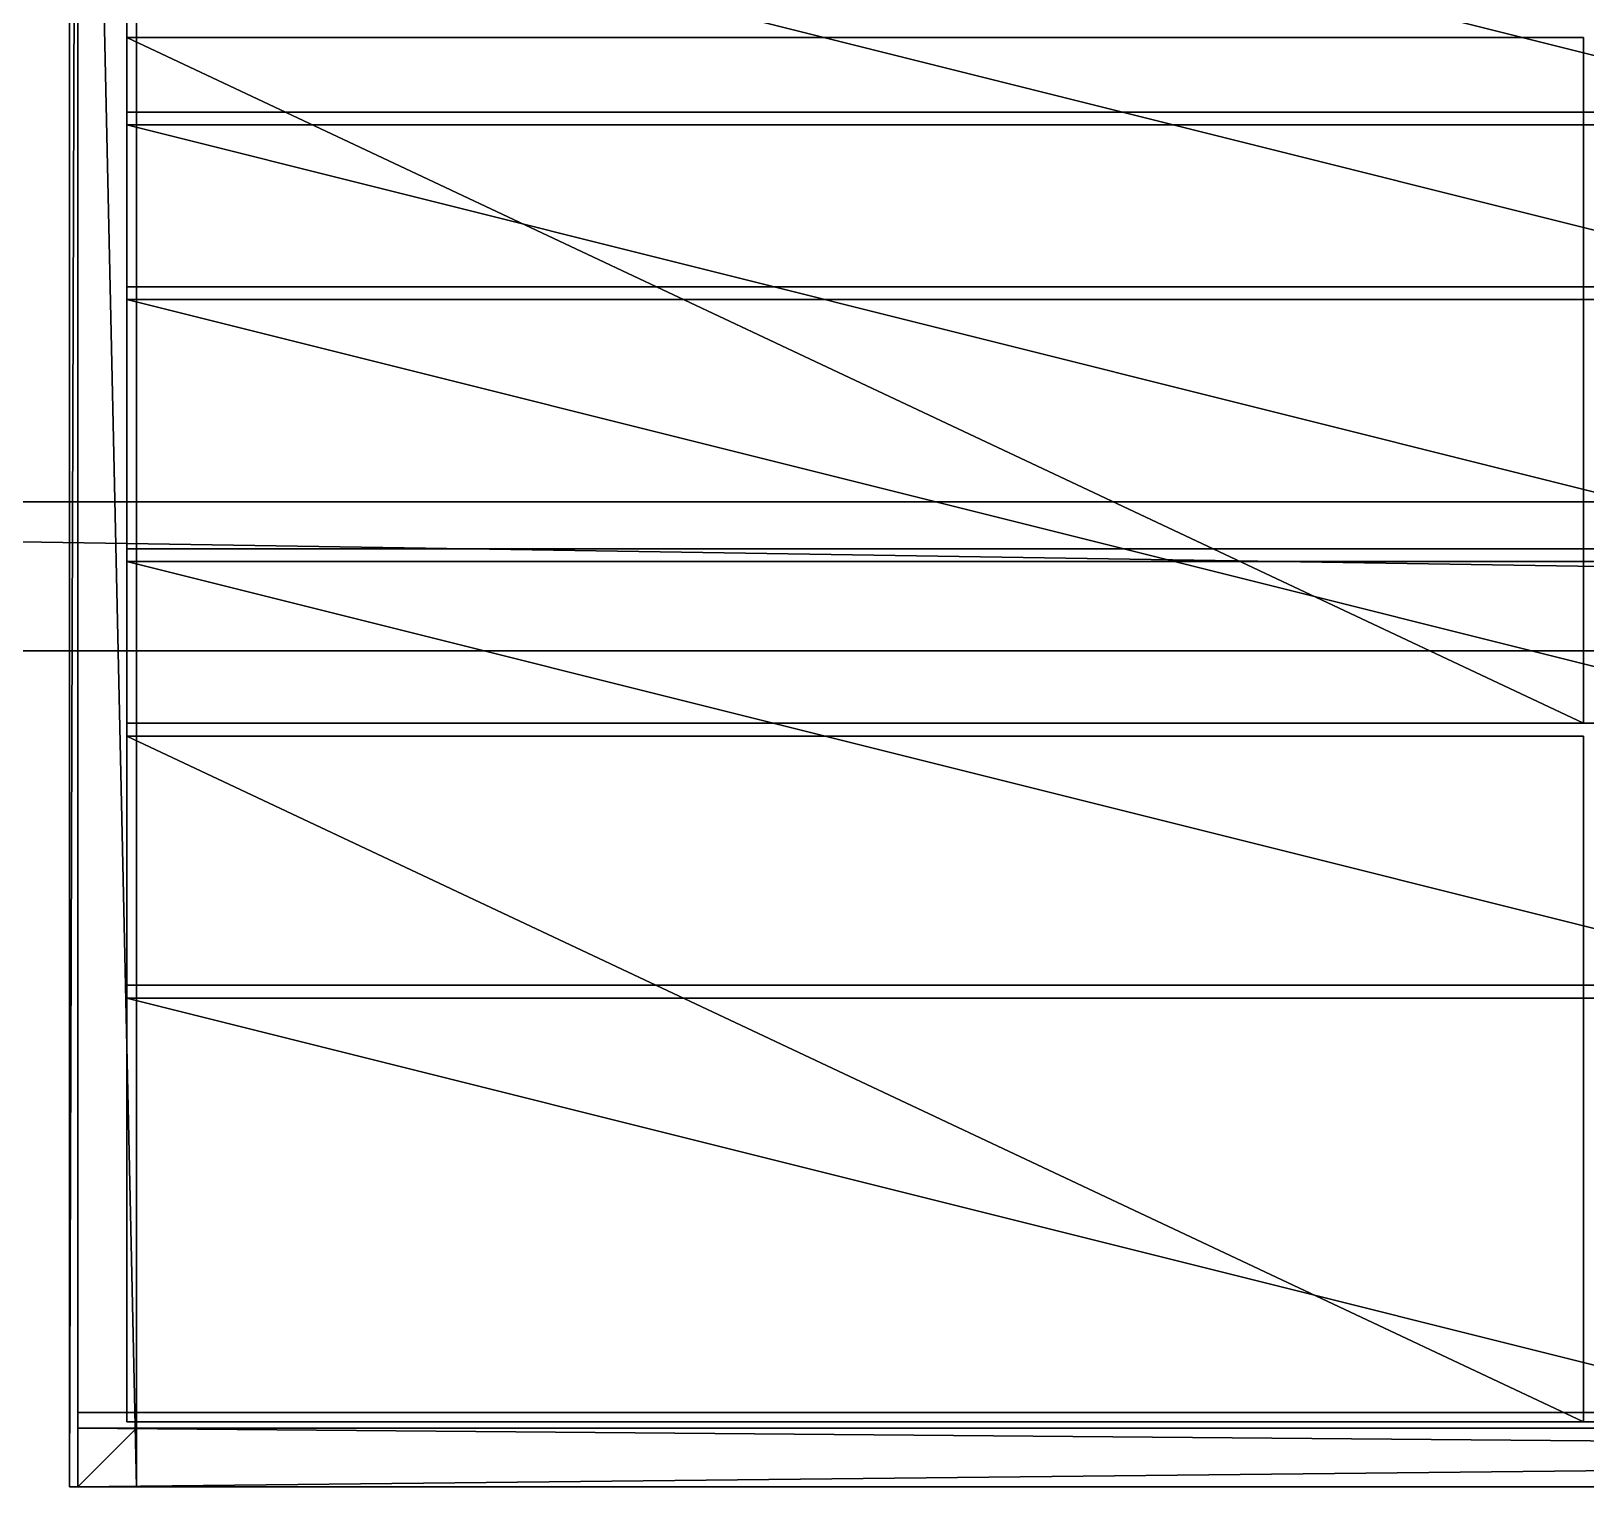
# Model space of a CAD drawing. Header units: millimetres. Extents: x -2500 to 6540, y -1255 to 1270.
# Drawn here: x -84 to 1376, y -1255 to 112 of the extents above; entities that cross this region are included whole.
import ezdxf

# ---------------------------------------------------------------- set-up
doc = ezdxf.new("R2010")
doc.units = ezdxf.units.MM

msp = doc.modelspace()

# ---------------------------------------------------------------- linework, layer by layer
at = {"layer": 'CAD_75LAB'}
for points in [[(-48, -1255, 1120), (-48, 1255, 3560), (-48, 1255, 1120)], [(-48, -1255, 3560), (-48, 1255, 3560), (-48, -1255, 1120)], [(-40, 1255, 1120), (-48, -1255, 1120), (-48, 1255, 1120)], [(-40, 1255, 1120), (-40, -1255, 1120), (-48, -1255, 1120)], [(-40, 1255, 3560), (-48, 1255, 3560), (-48, -1255, 3560)], [(-40, 1255, 3560), (-48, -1255, 3560), (-40, -1255, 3560)], [(-40, -1255, 1030), (-40, 1255, 1120), (-40, 1255, 1030)], [(-40, -1255, 1120), (-40, 1255, 1120), (-40, -1255, 1030)], [(6540, -1255, 1030), (-40, -1255, 1030), (-40, 1255, 1030)], [(6540, 1255, 1030), (6540, -1255, 1030), (-40, 1255, 1030)], [(6540, -1255, 1120), (-40, 1255, 1120), (-40, -1255, 1120)], [(6540, 1255, 1120), (-40, 1255, 1120), (6540, -1255, 1120)], [(-40, -1255, 3560), (-40, 1255, 3615), (-40, 1255, 3560)], [(-40, -1255, 3615), (-40, 1255, 3615), (-40, -1255, 3560)], [(-40, 1255, 3560), (15, -1255, 3560), (-40, -1255, 3560)], [(15, 1255, 3560), (15, -1255, 3560), (-40, 1255, 3560)], [(-40, 1255, 3615), (-40, -1255, 3615), (15, -1255, 3615)], [(15, 1255, 3615), (-40, 1255, 3615), (15, -1255, 3615)], [(-40, -1255, 1120), (-40, 1255, 1120), (-40, 1255, 3560)], [(-40, -1255, 3560), (-40, -1255, 1120), (-40, 1255, 3560)], [(15, -1255, 3560), (15, 1255, 3560), (15, 1255, 3615)], [(15, -1255, 3615), (15, -1255, 3560), (15, 1255, 3615)], [(6, 36, 3037), (6, 434, 2923), (6, 36, 2923)], [(6, 36, 3037), (6, 434, 3037), (6, 434, 2923)], [(1597, 36, 2923), (6, 36, 2923), (6, 434, 2923)], [(1597, 434, 2923), (1597, 36, 2923), (6, 434, 2923)], [(1597, 36, 3037), (6, 434, 3037), (6, 36, 3037)], [(1597, 434, 3037), (6, 434, 3037), (1597, 36, 3037)], [(6, 36, 3157), (6, 434, 3043), (6, 36, 3043)], [(6, 36, 3157), (6, 434, 3157), (6, 434, 3043)], [(1597, 36, 3043), (6, 36, 3043), (6, 434, 3043)], [(1597, 434, 3043), (1597, 36, 3043), (6, 434, 3043)], [(1597, 36, 3157), (6, 434, 3157), (6, 36, 3157)], [(1597, 434, 3157), (6, 434, 3157), (1597, 36, 3157)], [(6, 36, 3277), (6, 434, 3163), (6, 36, 3163)], [(6, 36, 3277), (6, 434, 3277), (6, 434, 3163)], [(1597, 36, 3163), (6, 36, 3163), (6, 434, 3163)], [(1597, 434, 3163), (1597, 36, 3163), (6, 434, 3163)], [(1597, 36, 3277), (6, 434, 3277), (6, 36, 3277)], [(1597, 434, 3277), (6, 434, 3277), (1597, 36, 3277)], [(6, 36, 3397), (6, 434, 3283), (6, 36, 3283)], [(6, 36, 3397), (6, 434, 3397), (6, 434, 3283)], [(1597, 36, 3283), (6, 36, 3283), (6, 434, 3283)], [(1597, 434, 3283), (1597, 36, 3283), (6, 434, 3283)], [(1597, 36, 3397), (6, 434, 3397), (6, 36, 3397)], [(1597, 434, 3397), (6, 434, 3397), (1597, 36, 3397)], [(6, 36, 3517), (6, 434, 3403), (6, 36, 3403)], [(6, 36, 3517), (6, 434, 3517), (6, 434, 3403)], [(1597, 36, 3403), (6, 36, 3403), (6, 434, 3403)], [(1597, 434, 3403), (1597, 36, 3403), (6, 434, 3403)], [(1597, 36, 3517), (6, 434, 3517), (6, 36, 3517)], [(1597, 434, 3517), (6, 434, 3517), (1597, 36, 3517)], [(6, -128, 2917), (6, 270, 2803), (6, -128, 2803)], [(6, -128, 2917), (6, 270, 2917), (6, 270, 2803)], [(1597, -128, 2803), (6, -128, 2803), (6, 270, 2803)], [(1597, 270, 2803), (1597, -128, 2803), (6, 270, 2803)], [(1597, -128, 2917), (6, 270, 2917), (6, -128, 2917)], [(1597, 270, 2917), (6, 270, 2917), (1597, -128, 2917)], [(6, -538, 1237), (6, 106, 1123), (6, -538, 1123)], [(6, -538, 1237), (6, 106, 1237), (6, 106, 1123)], [(1374, 106, 1237), (1374, 106, 1123), (6, 106, 1123)], [(1374, 106, 1237), (6, 106, 1123), (6, 106, 1237)], [(1374, -538, 1123), (6, -538, 1123), (6, 106, 1123)], [(1374, 106, 1123), (1374, -538, 1123), (6, 106, 1123)], [(1374, -538, 1237), (6, 106, 1237), (6, -538, 1237)], [(1374, 106, 1237), (6, 106, 1237), (1374, -538, 1237)], [(6, -538, 1357), (6, 106, 1243), (6, -538, 1243)], [(6, -538, 1357), (6, 106, 1357), (6, 106, 1243)], [(1374, 106, 1357), (1374, 106, 1243), (6, 106, 1243)], [(1374, 106, 1357), (6, 106, 1243), (6, 106, 1357)], [(1374, -538, 1243), (6, -538, 1243), (6, 106, 1243)], [(1374, 106, 1243), (1374, -538, 1243), (6, 106, 1243)], [(1374, -538, 1357), (6, 106, 1357), (6, -538, 1357)], [(1374, 106, 1357), (6, 106, 1357), (1374, -538, 1357)], [(6, -538, 1477), (6, 106, 1363), (6, -538, 1363)], [(6, -538, 1477), (6, 106, 1477), (6, 106, 1363)], [(1374, 106, 1477), (1374, 106, 1363), (6, 106, 1363)], [(1374, 106, 1477), (6, 106, 1363), (6, 106, 1477)], [(1374, -538, 1363), (6, -538, 1363), (6, 106, 1363)], [(1374, 106, 1363), (1374, -538, 1363), (6, 106, 1363)], [(1374, -538, 1477), (6, 106, 1477), (6, -538, 1477)], [(1374, 106, 1477), (6, 106, 1477), (1374, -538, 1477)], [(6, -538, 1597), (6, 106, 1483), (6, -538, 1483)], [(6, -538, 1597), (6, 106, 1597), (6, 106, 1483)], [(1374, 106, 1597), (1374, 106, 1483), (6, 106, 1483)], [(1374, 106, 1597), (6, 106, 1483), (6, 106, 1597)], [(1374, -538, 1483), (6, -538, 1483), (6, 106, 1483)], [(1374, 106, 1483), (1374, -538, 1483), (6, 106, 1483)], [(1374, -538, 1597), (6, 106, 1597), (6, -538, 1597)], [(1374, 106, 1597), (6, 106, 1597), (1374, -538, 1597)], [(6, -538, 1717), (6, 106, 1603), (6, -538, 1603)], [(6, -538, 1717), (6, 106, 1717), (6, 106, 1603)], [(1374, 106, 1717), (1374, 106, 1603), (6, 106, 1603)], [(1374, 106, 1717), (6, 106, 1603), (6, 106, 1717)], [(1374, -538, 1603), (6, -538, 1603), (6, 106, 1603)], [(1374, 106, 1603), (1374, -538, 1603), (6, 106, 1603)], [(1374, -538, 1717), (6, 106, 1717), (6, -538, 1717)], [(1374, 106, 1717), (6, 106, 1717), (1374, -538, 1717)], [(6, -538, 1837), (6, 106, 1723), (6, -538, 1723)], [(6, -538, 1837), (6, 106, 1837), (6, 106, 1723)], [(1374, 106, 1837), (1374, 106, 1723), (6, 106, 1723)], [(1374, 106, 1837), (6, 106, 1723), (6, 106, 1837)], [(1374, -538, 1723), (6, -538, 1723), (6, 106, 1723)], [(1374, 106, 1723), (1374, -538, 1723), (6, 106, 1723)], [(1374, -538, 1837), (6, 106, 1837), (6, -538, 1837)], [(1374, 106, 1837), (6, 106, 1837), (1374, -538, 1837)], [(6, -538, 1957), (6, 106, 1843), (6, -538, 1843)], [(6, -538, 1957), (6, 106, 1957), (6, 106, 1843)], [(1374, 106, 1957), (1374, 106, 1843), (6, 106, 1843)], [(1374, 106, 1957), (6, 106, 1843), (6, 106, 1957)], [(1374, -538, 1843), (6, -538, 1843), (6, 106, 1843)], [(1374, 106, 1843), (1374, -538, 1843), (6, 106, 1843)], [(1374, -538, 1957), (6, 106, 1957), (6, -538, 1957)], [(1374, 106, 1957), (6, 106, 1957), (1374, -538, 1957)], [(6, -538, 2077), (6, 106, 1963), (6, -538, 1963)], [(6, -538, 2077), (6, 106, 2077), (6, 106, 1963)], [(1374, 106, 2077), (1374, 106, 1963), (6, 106, 1963)], [(1374, 106, 2077), (6, 106, 1963), (6, 106, 2077)], [(1374, -538, 1963), (6, -538, 1963), (6, 106, 1963)], [(1374, 106, 1963), (1374, -538, 1963), (6, 106, 1963)], [(1374, -538, 2077), (6, 106, 2077), (6, -538, 2077)], [(1374, 106, 2077), (6, 106, 2077), (1374, -538, 2077)], [(6, -538, 2197), (6, 106, 2083), (6, -538, 2083)], [(6, -538, 2197), (6, 106, 2197), (6, 106, 2083)], [(1374, 106, 2197), (1374, 106, 2083), (6, 106, 2083)], [(1374, 106, 2197), (6, 106, 2083), (6, 106, 2197)], [(1374, -538, 2083), (6, -538, 2083), (6, 106, 2083)], [(1374, 106, 2083), (1374, -538, 2083), (6, 106, 2083)], [(1374, -538, 2197), (6, 106, 2197), (6, -538, 2197)], [(1374, 106, 2197), (6, 106, 2197), (1374, -538, 2197)], [(6, -538, 2317), (6, 106, 2203), (6, -538, 2203)], [(6, -538, 2317), (6, 106, 2317), (6, 106, 2203)], [(1374, 106, 2317), (1374, 106, 2203), (6, 106, 2203)], [(1374, 106, 2317), (6, 106, 2203), (6, 106, 2317)], [(1374, -538, 2203), (6, -538, 2203), (6, 106, 2203)], [(1374, 106, 2203), (1374, -538, 2203), (6, 106, 2203)], [(1374, -538, 2317), (6, 106, 2317), (6, -538, 2317)], [(1374, 106, 2317), (6, 106, 2317), (1374, -538, 2317)], [(6, -538, 2437), (6, 106, 2323), (6, -538, 2323)], [(6, -538, 2437), (6, 106, 2437), (6, 106, 2323)], [(1374, 106, 2437), (1374, 106, 2323), (6, 106, 2323)], [(1374, 106, 2437), (6, 106, 2323), (6, 106, 2437)], [(1374, -538, 2323), (6, -538, 2323), (6, 106, 2323)], [(1374, 106, 2323), (1374, -538, 2323), (6, 106, 2323)], [(1374, -538, 2437), (6, 106, 2437), (6, -538, 2437)], [(1374, 106, 2437), (6, 106, 2437), (1374, -538, 2437)], [(6, -538, 2557), (6, 106, 2443), (6, -538, 2443)], [(6, -538, 2557), (6, 106, 2557), (6, 106, 2443)], [(1374, 106, 2557), (1374, 106, 2443), (6, 106, 2443)], [(1374, 106, 2557), (6, 106, 2443), (6, 106, 2557)], [(1374, -538, 2443), (6, -538, 2443), (6, 106, 2443)], [(1374, 106, 2443), (1374, -538, 2443), (6, 106, 2443)], [(1374, -538, 2557), (6, 106, 2557), (6, -538, 2557)], [(1374, 106, 2557), (6, 106, 2557), (1374, -538, 2557)], [(6, -538, 2677), (6, 106, 2563), (6, -538, 2563)], [(6, -538, 2677), (6, 106, 2677), (6, 106, 2563)], [(1374, 106, 2677), (1374, 106, 2563), (6, 106, 2563)], [(1374, 106, 2677), (6, 106, 2563), (6, 106, 2677)], [(1374, -538, 2563), (6, -538, 2563), (6, 106, 2563)], [(1374, 106, 2563), (1374, -538, 2563), (6, 106, 2563)], [(1374, -538, 2677), (6, 106, 2677), (6, -538, 2677)], [(1374, 106, 2677), (6, 106, 2677), (1374, -538, 2677)], [(6, -538, 2797), (6, 106, 2683), (6, -538, 2683)], [(6, -538, 2797), (6, 106, 2797), (6, 106, 2683)], [(1374, 106, 2797), (1374, 106, 2683), (6, 106, 2683)], [(1374, 106, 2797), (6, 106, 2683), (6, 106, 2797)], [(1374, -538, 2683), (6, -538, 2683), (6, 106, 2683)], [(1374, 106, 2683), (1374, -538, 2683), (6, 106, 2683)], [(1374, -538, 2797), (6, 106, 2797), (6, -538, 2797)], [(1374, 106, 2797), (6, 106, 2797), (1374, -538, 2797)], [(1374, -538, 1237), (1374, -538, 1123), (1374, 106, 1123)], [(1374, -538, 1237), (1374, 106, 1123), (1374, 106, 1237)], [(1374, -538, 1357), (1374, -538, 1243), (1374, 106, 1243)], [(1374, -538, 1357), (1374, 106, 1243), (1374, 106, 1357)], [(1374, -538, 1477), (1374, -538, 1363), (1374, 106, 1363)], [(1374, -538, 1477), (1374, 106, 1363), (1374, 106, 1477)], [(1374, -538, 1597), (1374, -538, 1483), (1374, 106, 1483)], [(1374, -538, 1597), (1374, 106, 1483), (1374, 106, 1597)], [(1374, -538, 1717), (1374, -538, 1603), (1374, 106, 1603)], [(1374, -538, 1717), (1374, 106, 1603), (1374, 106, 1717)], [(1374, -538, 1837), (1374, -538, 1723), (1374, 106, 1723)], [(1374, -538, 1837), (1374, 106, 1723), (1374, 106, 1837)], [(1374, -538, 1957), (1374, -538, 1843), (1374, 106, 1843)], [(1374, -538, 1957), (1374, 106, 1843), (1374, 106, 1957)], [(1374, -538, 2077), (1374, -538, 1963), (1374, 106, 1963)], [(1374, -538, 2077), (1374, 106, 1963), (1374, 106, 2077)], [(1374, -538, 2197), (1374, -538, 2083), (1374, 106, 2083)], [(1374, -538, 2197), (1374, 106, 2083), (1374, 106, 2197)], [(1374, -538, 2317), (1374, -538, 2203), (1374, 106, 2203)], [(1374, -538, 2317), (1374, 106, 2203), (1374, 106, 2317)], [(1374, -538, 2437), (1374, -538, 2323), (1374, 106, 2323)], [(1374, -538, 2437), (1374, 106, 2323), (1374, 106, 2437)], [(1374, -538, 2557), (1374, -538, 2443), (1374, 106, 2443)], [(1374, -538, 2557), (1374, 106, 2443), (1374, 106, 2557)], [(1374, -538, 2677), (1374, -538, 2563), (1374, 106, 2563)], [(1374, -538, 2677), (1374, 106, 2563), (1374, 106, 2677)], [(1374, -538, 2797), (1374, -538, 2683), (1374, 106, 2683)], [(1374, -538, 2797), (1374, 106, 2683), (1374, 106, 2797)], [(1597, 36, 2923), (6, 36, 3037), (6, 36, 2923)], [(1597, 36, 3037), (6, 36, 3037), (1597, 36, 2923)], [(1597, 36, 3043), (6, 36, 3157), (6, 36, 3043)], [(1597, 36, 3157), (6, 36, 3157), (1597, 36, 3043)], [(1597, 36, 3163), (6, 36, 3277), (6, 36, 3163)], [(1597, 36, 3277), (6, 36, 3277), (1597, 36, 3163)], [(1597, 36, 3283), (6, 36, 3397), (6, 36, 3283)], [(1597, 36, 3397), (6, 36, 3397), (1597, 36, 3283)], [(1597, 36, 3403), (6, 36, 3517), (6, 36, 3403)], [(1597, 36, 3517), (6, 36, 3517), (1597, 36, 3403)], [(6, -374, 3037), (6, 24, 2923), (6, -374, 2923)], [(6, -374, 3037), (6, 24, 3037), (6, 24, 2923)], [(1597, 24, 2923), (6, 24, 2923), (6, 24, 3037)], [(1597, 24, 3037), (1597, 24, 2923), (6, 24, 3037)], [(1597, -374, 2923), (6, -374, 2923), (6, 24, 2923)], [(1597, 24, 2923), (1597, -374, 2923), (6, 24, 2923)], [(1597, -374, 3037), (6, 24, 3037), (6, -374, 3037)], [(1597, 24, 3037), (6, 24, 3037), (1597, -374, 3037)], [(6, -374, 3157), (6, 24, 3043), (6, -374, 3043)], [(6, -374, 3157), (6, 24, 3157), (6, 24, 3043)], [(1597, 24, 3043), (6, 24, 3043), (6, 24, 3157)], [(1597, 24, 3157), (1597, 24, 3043), (6, 24, 3157)], [(1597, -374, 3043), (6, -374, 3043), (6, 24, 3043)], [(1597, 24, 3043), (1597, -374, 3043), (6, 24, 3043)], [(1597, -374, 3157), (6, 24, 3157), (6, -374, 3157)], [(1597, 24, 3157), (6, 24, 3157), (1597, -374, 3157)], [(6, -374, 3277), (6, 24, 3163), (6, -374, 3163)], [(6, -374, 3277), (6, 24, 3277), (6, 24, 3163)], [(1597, 24, 3163), (6, 24, 3163), (6, 24, 3277)], [(1597, 24, 3277), (1597, 24, 3163), (6, 24, 3277)], [(1597, -374, 3163), (6, -374, 3163), (6, 24, 3163)], [(1597, 24, 3163), (1597, -374, 3163), (6, 24, 3163)], [(1597, -374, 3277), (6, 24, 3277), (6, -374, 3277)], [(1597, 24, 3277), (6, 24, 3277), (1597, -374, 3277)], [(6, -374, 3397), (6, 24, 3283), (6, -374, 3283)], [(6, -374, 3397), (6, 24, 3397), (6, 24, 3283)], [(1597, 24, 3283), (6, 24, 3283), (6, 24, 3397)], [(1597, 24, 3397), (1597, 24, 3283), (6, 24, 3397)], [(1597, -374, 3283), (6, -374, 3283), (6, 24, 3283)], [(1597, 24, 3283), (1597, -374, 3283), (6, 24, 3283)], [(1597, -374, 3397), (6, 24, 3397), (6, -374, 3397)], [(1597, 24, 3397), (6, 24, 3397), (1597, -374, 3397)], [(6, -374, 3517), (6, 24, 3403), (6, -374, 3403)], [(6, -374, 3517), (6, 24, 3517), (6, 24, 3403)], [(1597, 24, 3403), (6, 24, 3403), (6, 24, 3517)], [(1597, 24, 3517), (1597, 24, 3403), (6, 24, 3517)], [(1597, -374, 3403), (6, -374, 3403), (6, 24, 3403)], [(1597, 24, 3403), (1597, -374, 3403), (6, 24, 3403)], [(1597, -374, 3517), (6, 24, 3517), (6, -374, 3517)], [(1597, 24, 3517), (6, 24, 3517), (1597, -374, 3517)], [(1597, -128, 2803), (6, -128, 2917), (6, -128, 2803)], [(1597, -128, 2917), (6, -128, 2917), (1597, -128, 2803)], [(6, -538, 2917), (6, -140, 2803), (6, -538, 2803)], [(6, -538, 2917), (6, -140, 2917), (6, -140, 2803)], [(1597, -140, 2803), (6, -140, 2803), (6, -140, 2917)], [(1597, -140, 2917), (1597, -140, 2803), (6, -140, 2917)], [(1597, -538, 2803), (6, -538, 2803), (6, -140, 2803)], [(1597, -140, 2803), (1597, -538, 2803), (6, -140, 2803)], [(1597, -538, 2917), (6, -140, 2917), (6, -538, 2917)], [(1597, -140, 2917), (6, -140, 2917), (1597, -538, 2917)], [(6460, -330, 1030), (6460, -330, 780), (-2500, -330, 780)], [(6460, -330, 1030), (-2500, -330, 780), (-2500, -330, 1030)], [(6460, -470, 780), (-2500, -470, 780), (-2500, -330, 780)], [(6460, -330, 780), (6460, -470, 780), (-2500, -330, 780)], [(6460, -470, 1030), (-2500, -330, 1030), (-2500, -470, 1030)], [(6460, -330, 1030), (-2500, -330, 1030), (6460, -470, 1030)], [(1597, -374, 2923), (6, -374, 3037), (6, -374, 2923)], [(1597, -374, 3037), (6, -374, 3037), (1597, -374, 2923)], [(1597, -374, 3043), (6, -374, 3157), (6, -374, 3043)], [(1597, -374, 3157), (6, -374, 3157), (1597, -374, 3043)], [(1597, -374, 3163), (6, -374, 3277), (6, -374, 3163)], [(1597, -374, 3277), (6, -374, 3277), (1597, -374, 3163)], [(1597, -374, 3283), (6, -374, 3397), (6, -374, 3283)], [(1597, -374, 3397), (6, -374, 3397), (1597, -374, 3283)], [(1597, -374, 3403), (6, -374, 3517), (6, -374, 3403)], [(1597, -374, 3517), (6, -374, 3517), (1597, -374, 3403)], [(6, -784, 3037), (6, -386, 2923), (6, -784, 2923)], [(6, -784, 3037), (6, -386, 3037), (6, -386, 2923)], [(1597, -386, 2923), (6, -386, 2923), (6, -386, 3037)], [(1597, -386, 3037), (1597, -386, 2923), (6, -386, 3037)], [(1597, -784, 2923), (6, -784, 2923), (6, -386, 2923)], [(1597, -386, 2923), (1597, -784, 2923), (6, -386, 2923)], [(1597, -784, 3037), (6, -386, 3037), (6, -784, 3037)], [(1597, -386, 3037), (6, -386, 3037), (1597, -784, 3037)], [(6, -784, 3157), (6, -386, 3043), (6, -784, 3043)], [(6, -784, 3157), (6, -386, 3157), (6, -386, 3043)], [(1597, -386, 3043), (6, -386, 3043), (6, -386, 3157)], [(1597, -386, 3157), (1597, -386, 3043), (6, -386, 3157)], [(1597, -784, 3043), (6, -784, 3043), (6, -386, 3043)], [(1597, -386, 3043), (1597, -784, 3043), (6, -386, 3043)], [(1597, -784, 3157), (6, -386, 3157), (6, -784, 3157)], [(1597, -386, 3157), (6, -386, 3157), (1597, -784, 3157)], [(6, -784, 3277), (6, -386, 3163), (6, -784, 3163)], [(6, -784, 3277), (6, -386, 3277), (6, -386, 3163)], [(1597, -386, 3163), (6, -386, 3163), (6, -386, 3277)], [(1597, -386, 3277), (1597, -386, 3163), (6, -386, 3277)], [(1597, -784, 3163), (6, -784, 3163), (6, -386, 3163)], [(1597, -386, 3163), (1597, -784, 3163), (6, -386, 3163)], [(1597, -784, 3277), (6, -386, 3277), (6, -784, 3277)], [(1597, -386, 3277), (6, -386, 3277), (1597, -784, 3277)], [(6, -784, 3397), (6, -386, 3283), (6, -784, 3283)], [(6, -784, 3397), (6, -386, 3397), (6, -386, 3283)], [(1597, -386, 3283), (6, -386, 3283), (6, -386, 3397)], [(1597, -386, 3397), (1597, -386, 3283), (6, -386, 3397)], [(1597, -784, 3283), (6, -784, 3283), (6, -386, 3283)], [(1597, -386, 3283), (1597, -784, 3283), (6, -386, 3283)], [(1597, -784, 3397), (6, -386, 3397), (6, -784, 3397)], [(1597, -386, 3397), (6, -386, 3397), (1597, -784, 3397)], [(6, -784, 3517), (6, -386, 3403), (6, -784, 3403)], [(6, -784, 3517), (6, -386, 3517), (6, -386, 3403)], [(1597, -386, 3403), (6, -386, 3403), (6, -386, 3517)], [(1597, -386, 3517), (1597, -386, 3403), (6, -386, 3517)], [(1597, -784, 3403), (6, -784, 3403), (6, -386, 3403)], [(1597, -386, 3403), (1597, -784, 3403), (6, -386, 3403)], [(1597, -784, 3517), (6, -386, 3517), (6, -784, 3517)], [(1597, -386, 3517), (6, -386, 3517), (1597, -784, 3517)], [(6460, -470, 1030), (-2500, -470, 780), (6460, -470, 780)], [(6460, -470, 1030), (-2500, -470, 1030), (-2500, -470, 780)], [(1374, -538, 1237), (6, -538, 1123), (1374, -538, 1123)], [(1374, -538, 1237), (6, -538, 1237), (6, -538, 1123)], [(1374, -538, 1357), (6, -538, 1243), (1374, -538, 1243)], [(1374, -538, 1357), (6, -538, 1357), (6, -538, 1243)], [(1374, -538, 1477), (6, -538, 1363), (1374, -538, 1363)], [(1374, -538, 1477), (6, -538, 1477), (6, -538, 1363)], [(1374, -538, 1597), (6, -538, 1483), (1374, -538, 1483)], [(1374, -538, 1597), (6, -538, 1597), (6, -538, 1483)], [(1374, -538, 1717), (6, -538, 1603), (1374, -538, 1603)], [(1374, -538, 1717), (6, -538, 1717), (6, -538, 1603)], [(1374, -538, 1837), (6, -538, 1723), (1374, -538, 1723)], [(1374, -538, 1837), (6, -538, 1837), (6, -538, 1723)], [(1374, -538, 1957), (6, -538, 1843), (1374, -538, 1843)], [(1374, -538, 1957), (6, -538, 1957), (6, -538, 1843)], [(1374, -538, 2077), (6, -538, 1963), (1374, -538, 1963)], [(1374, -538, 2077), (6, -538, 2077), (6, -538, 1963)], [(1374, -538, 2197), (6, -538, 2083), (1374, -538, 2083)], [(1374, -538, 2197), (6, -538, 2197), (6, -538, 2083)], [(1374, -538, 2317), (6, -538, 2203), (1374, -538, 2203)], [(1374, -538, 2317), (6, -538, 2317), (6, -538, 2203)], [(1374, -538, 2437), (6, -538, 2323), (1374, -538, 2323)], [(1374, -538, 2437), (6, -538, 2437), (6, -538, 2323)], [(1374, -538, 2557), (6, -538, 2443), (1374, -538, 2443)], [(1374, -538, 2557), (6, -538, 2557), (6, -538, 2443)], [(1374, -538, 2677), (6, -538, 2563), (1374, -538, 2563)], [(1374, -538, 2677), (6, -538, 2677), (6, -538, 2563)], [(1374, -538, 2797), (6, -538, 2683), (1374, -538, 2683)], [(1374, -538, 2797), (6, -538, 2797), (6, -538, 2683)], [(1597, -538, 2803), (6, -538, 2917), (6, -538, 2803)], [(1597, -538, 2917), (6, -538, 2917), (1597, -538, 2803)], [(6, -1194, 1237), (6, -550, 1123), (6, -1194, 1123)], [(6, -1194, 1237), (6, -550, 1237), (6, -550, 1123)], [(1374, -550, 1237), (1374, -550, 1123), (6, -550, 1123)], [(1374, -550, 1237), (6, -550, 1123), (6, -550, 1237)], [(1374, -1194, 1123), (6, -1194, 1123), (6, -550, 1123)], [(1374, -550, 1123), (1374, -1194, 1123), (6, -550, 1123)], [(1374, -1194, 1237), (6, -550, 1237), (6, -1194, 1237)], [(1374, -550, 1237), (6, -550, 1237), (1374, -1194, 1237)], [(6, -1194, 1357), (6, -550, 1243), (6, -1194, 1243)], [(6, -1194, 1357), (6, -550, 1357), (6, -550, 1243)], [(1374, -550, 1357), (1374, -550, 1243), (6, -550, 1243)], [(1374, -550, 1357), (6, -550, 1243), (6, -550, 1357)], [(1374, -1194, 1243), (6, -1194, 1243), (6, -550, 1243)], [(1374, -550, 1243), (1374, -1194, 1243), (6, -550, 1243)], [(1374, -1194, 1357), (6, -550, 1357), (6, -1194, 1357)], [(1374, -550, 1357), (6, -550, 1357), (1374, -1194, 1357)], [(6, -1194, 1477), (6, -550, 1363), (6, -1194, 1363)], [(6, -1194, 1477), (6, -550, 1477), (6, -550, 1363)], [(1374, -550, 1477), (1374, -550, 1363), (6, -550, 1363)], [(1374, -550, 1477), (6, -550, 1363), (6, -550, 1477)], [(1374, -1194, 1363), (6, -1194, 1363), (6, -550, 1363)], [(1374, -550, 1363), (1374, -1194, 1363), (6, -550, 1363)], [(1374, -1194, 1477), (6, -550, 1477), (6, -1194, 1477)], [(1374, -550, 1477), (6, -550, 1477), (1374, -1194, 1477)], [(6, -1194, 1597), (6, -550, 1483), (6, -1194, 1483)], [(6, -1194, 1597), (6, -550, 1597), (6, -550, 1483)], [(1374, -550, 1597), (1374, -550, 1483), (6, -550, 1483)], [(1374, -550, 1597), (6, -550, 1483), (6, -550, 1597)], [(1374, -1194, 1483), (6, -1194, 1483), (6, -550, 1483)], [(1374, -550, 1483), (1374, -1194, 1483), (6, -550, 1483)], [(1374, -1194, 1597), (6, -550, 1597), (6, -1194, 1597)], [(1374, -550, 1597), (6, -550, 1597), (1374, -1194, 1597)], [(6, -1194, 1717), (6, -550, 1603), (6, -1194, 1603)], [(6, -1194, 1717), (6, -550, 1717), (6, -550, 1603)], [(1374, -550, 1717), (1374, -550, 1603), (6, -550, 1603)], [(1374, -550, 1717), (6, -550, 1603), (6, -550, 1717)], [(1374, -1194, 1603), (6, -1194, 1603), (6, -550, 1603)], [(1374, -550, 1603), (1374, -1194, 1603), (6, -550, 1603)], [(1374, -1194, 1717), (6, -550, 1717), (6, -1194, 1717)], [(1374, -550, 1717), (6, -550, 1717), (1374, -1194, 1717)], [(6, -1194, 1837), (6, -550, 1723), (6, -1194, 1723)], [(6, -1194, 1837), (6, -550, 1837), (6, -550, 1723)], [(1374, -550, 1837), (1374, -550, 1723), (6, -550, 1723)], [(1374, -550, 1837), (6, -550, 1723), (6, -550, 1837)], [(1374, -1194, 1723), (6, -1194, 1723), (6, -550, 1723)], [(1374, -550, 1723), (1374, -1194, 1723), (6, -550, 1723)], [(1374, -1194, 1837), (6, -550, 1837), (6, -1194, 1837)], [(1374, -550, 1837), (6, -550, 1837), (1374, -1194, 1837)], [(6, -1194, 1957), (6, -550, 1843), (6, -1194, 1843)], [(6, -1194, 1957), (6, -550, 1957), (6, -550, 1843)], [(1374, -550, 1957), (1374, -550, 1843), (6, -550, 1843)], [(1374, -550, 1957), (6, -550, 1843), (6, -550, 1957)], [(1374, -1194, 1843), (6, -1194, 1843), (6, -550, 1843)], [(1374, -550, 1843), (1374, -1194, 1843), (6, -550, 1843)], [(1374, -1194, 1957), (6, -550, 1957), (6, -1194, 1957)], [(1374, -550, 1957), (6, -550, 1957), (1374, -1194, 1957)], [(6, -1194, 2077), (6, -550, 1963), (6, -1194, 1963)], [(6, -1194, 2077), (6, -550, 2077), (6, -550, 1963)], [(1374, -550, 2077), (1374, -550, 1963), (6, -550, 1963)], [(1374, -550, 2077), (6, -550, 1963), (6, -550, 2077)], [(1374, -1194, 1963), (6, -1194, 1963), (6, -550, 1963)], [(1374, -550, 1963), (1374, -1194, 1963), (6, -550, 1963)], [(1374, -1194, 2077), (6, -550, 2077), (6, -1194, 2077)], [(1374, -550, 2077), (6, -550, 2077), (1374, -1194, 2077)], [(6, -1194, 2197), (6, -550, 2083), (6, -1194, 2083)], [(6, -1194, 2197), (6, -550, 2197), (6, -550, 2083)], [(1374, -550, 2197), (1374, -550, 2083), (6, -550, 2083)], [(1374, -550, 2197), (6, -550, 2083), (6, -550, 2197)], [(1374, -1194, 2083), (6, -1194, 2083), (6, -550, 2083)], [(1374, -550, 2083), (1374, -1194, 2083), (6, -550, 2083)], [(1374, -1194, 2197), (6, -550, 2197), (6, -1194, 2197)], [(1374, -550, 2197), (6, -550, 2197), (1374, -1194, 2197)], [(6, -1194, 2317), (6, -550, 2203), (6, -1194, 2203)], [(6, -1194, 2317), (6, -550, 2317), (6, -550, 2203)], [(1374, -550, 2317), (1374, -550, 2203), (6, -550, 2203)], [(1374, -550, 2317), (6, -550, 2203), (6, -550, 2317)], [(1374, -1194, 2203), (6, -1194, 2203), (6, -550, 2203)], [(1374, -550, 2203), (1374, -1194, 2203), (6, -550, 2203)], [(1374, -1194, 2317), (6, -550, 2317), (6, -1194, 2317)], [(1374, -550, 2317), (6, -550, 2317), (1374, -1194, 2317)], [(6, -1194, 2437), (6, -550, 2323), (6, -1194, 2323)], [(6, -1194, 2437), (6, -550, 2437), (6, -550, 2323)], [(1374, -550, 2437), (1374, -550, 2323), (6, -550, 2323)], [(1374, -550, 2437), (6, -550, 2323), (6, -550, 2437)], [(1374, -1194, 2323), (6, -1194, 2323), (6, -550, 2323)], [(1374, -550, 2323), (1374, -1194, 2323), (6, -550, 2323)], [(1374, -1194, 2437), (6, -550, 2437), (6, -1194, 2437)], [(1374, -550, 2437), (6, -550, 2437), (1374, -1194, 2437)], [(6, -1194, 2557), (6, -550, 2443), (6, -1194, 2443)], [(6, -1194, 2557), (6, -550, 2557), (6, -550, 2443)], [(1374, -550, 2557), (1374, -550, 2443), (6, -550, 2443)], [(1374, -550, 2557), (6, -550, 2443), (6, -550, 2557)], [(1374, -1194, 2443), (6, -1194, 2443), (6, -550, 2443)], [(1374, -550, 2443), (1374, -1194, 2443), (6, -550, 2443)], [(1374, -1194, 2557), (6, -550, 2557), (6, -1194, 2557)], [(1374, -550, 2557), (6, -550, 2557), (1374, -1194, 2557)], [(6, -1194, 2677), (6, -550, 2563), (6, -1194, 2563)], [(6, -1194, 2677), (6, -550, 2677), (6, -550, 2563)], [(1374, -550, 2677), (1374, -550, 2563), (6, -550, 2563)], [(1374, -550, 2677), (6, -550, 2563), (6, -550, 2677)], [(1374, -1194, 2563), (6, -1194, 2563), (6, -550, 2563)], [(1374, -550, 2563), (1374, -1194, 2563), (6, -550, 2563)], [(1374, -1194, 2677), (6, -550, 2677), (6, -1194, 2677)], [(1374, -550, 2677), (6, -550, 2677), (1374, -1194, 2677)], [(6, -1194, 2797), (6, -550, 2683), (6, -1194, 2683)], [(6, -1194, 2797), (6, -550, 2797), (6, -550, 2683)], [(1374, -550, 2797), (1374, -550, 2683), (6, -550, 2683)], [(1374, -550, 2797), (6, -550, 2683), (6, -550, 2797)], [(1374, -1194, 2683), (6, -1194, 2683), (6, -550, 2683)], [(1374, -550, 2683), (1374, -1194, 2683), (6, -550, 2683)], [(1374, -1194, 2797), (6, -550, 2797), (6, -1194, 2797)], [(1374, -550, 2797), (6, -550, 2797), (1374, -1194, 2797)], [(6, -1194, 2917), (6, -550, 2803), (6, -1194, 2803)], [(6, -1194, 2917), (6, -550, 2917), (6, -550, 2803)], [(1374, -550, 2917), (1374, -550, 2803), (6, -550, 2803)], [(1374, -550, 2917), (6, -550, 2803), (6, -550, 2917)], [(1374, -1194, 2803), (6, -1194, 2803), (6, -550, 2803)], [(1374, -550, 2803), (1374, -1194, 2803), (6, -550, 2803)], [(1374, -1194, 2917), (6, -550, 2917), (6, -1194, 2917)], [(1374, -550, 2917), (6, -550, 2917), (1374, -1194, 2917)], [(1374, -1194, 1237), (1374, -1194, 1123), (1374, -550, 1123)], [(1374, -1194, 1237), (1374, -550, 1123), (1374, -550, 1237)], [(1374, -1194, 1357), (1374, -1194, 1243), (1374, -550, 1243)], [(1374, -1194, 1357), (1374, -550, 1243), (1374, -550, 1357)], [(1374, -1194, 1477), (1374, -1194, 1363), (1374, -550, 1363)], [(1374, -1194, 1477), (1374, -550, 1363), (1374, -550, 1477)], [(1374, -1194, 1597), (1374, -1194, 1483), (1374, -550, 1483)], [(1374, -1194, 1597), (1374, -550, 1483), (1374, -550, 1597)], [(1374, -1194, 1717), (1374, -1194, 1603), (1374, -550, 1603)], [(1374, -1194, 1717), (1374, -550, 1603), (1374, -550, 1717)], [(1374, -1194, 1837), (1374, -1194, 1723), (1374, -550, 1723)], [(1374, -1194, 1837), (1374, -550, 1723), (1374, -550, 1837)], [(1374, -1194, 1957), (1374, -1194, 1843), (1374, -550, 1843)], [(1374, -1194, 1957), (1374, -550, 1843), (1374, -550, 1957)], [(1374, -1194, 2077), (1374, -1194, 1963), (1374, -550, 1963)], [(1374, -1194, 2077), (1374, -550, 1963), (1374, -550, 2077)], [(1374, -1194, 2197), (1374, -1194, 2083), (1374, -550, 2083)], [(1374, -1194, 2197), (1374, -550, 2083), (1374, -550, 2197)], [(1374, -1194, 2317), (1374, -1194, 2203), (1374, -550, 2203)], [(1374, -1194, 2317), (1374, -550, 2203), (1374, -550, 2317)], [(1374, -1194, 2437), (1374, -1194, 2323), (1374, -550, 2323)], [(1374, -1194, 2437), (1374, -550, 2323), (1374, -550, 2437)], [(1374, -1194, 2557), (1374, -1194, 2443), (1374, -550, 2443)], [(1374, -1194, 2557), (1374, -550, 2443), (1374, -550, 2557)], [(1374, -1194, 2677), (1374, -1194, 2563), (1374, -550, 2563)], [(1374, -1194, 2677), (1374, -550, 2563), (1374, -550, 2677)], [(1374, -1194, 2797), (1374, -1194, 2683), (1374, -550, 2683)], [(1374, -1194, 2797), (1374, -550, 2683), (1374, -550, 2797)], [(1374, -1194, 2917), (1374, -1194, 2803), (1374, -550, 2803)], [(1374, -1194, 2917), (1374, -550, 2803), (1374, -550, 2917)], [(1597, -784, 2923), (6, -784, 3037), (6, -784, 2923)], [(1597, -784, 3037), (6, -784, 3037), (1597, -784, 2923)], [(1597, -784, 3043), (6, -784, 3157), (6, -784, 3043)], [(1597, -784, 3157), (6, -784, 3157), (1597, -784, 3043)], [(1597, -784, 3163), (6, -784, 3277), (6, -784, 3163)], [(1597, -784, 3277), (6, -784, 3277), (1597, -784, 3163)], [(1597, -784, 3283), (6, -784, 3397), (6, -784, 3283)], [(1597, -784, 3397), (6, -784, 3397), (1597, -784, 3283)], [(1597, -784, 3403), (6, -784, 3517), (6, -784, 3403)], [(1597, -784, 3517), (6, -784, 3517), (1597, -784, 3403)], [(6, -1194, 3037), (6, -796, 2923), (6, -1194, 2923)], [(6, -1194, 3037), (6, -796, 3037), (6, -796, 2923)], [(1597, -796, 2923), (6, -796, 2923), (6, -796, 3037)], [(1597, -796, 3037), (1597, -796, 2923), (6, -796, 3037)], [(1597, -1194, 2923), (6, -1194, 2923), (6, -796, 2923)], [(1597, -796, 2923), (1597, -1194, 2923), (6, -796, 2923)], [(1597, -1194, 3037), (6, -796, 3037), (6, -1194, 3037)], [(1597, -796, 3037), (6, -796, 3037), (1597, -1194, 3037)], [(6, -1194, 3157), (6, -796, 3043), (6, -1194, 3043)], [(6, -1194, 3157), (6, -796, 3157), (6, -796, 3043)], [(1597, -796, 3043), (6, -796, 3043), (6, -796, 3157)], [(1597, -796, 3157), (1597, -796, 3043), (6, -796, 3157)], [(1597, -1194, 3043), (6, -1194, 3043), (6, -796, 3043)], [(1597, -796, 3043), (1597, -1194, 3043), (6, -796, 3043)], [(1597, -1194, 3157), (6, -796, 3157), (6, -1194, 3157)], [(1597, -796, 3157), (6, -796, 3157), (1597, -1194, 3157)], [(6, -1194, 3277), (6, -796, 3163), (6, -1194, 3163)], [(6, -1194, 3277), (6, -796, 3277), (6, -796, 3163)], [(1597, -796, 3163), (6, -796, 3163), (6, -796, 3277)], [(1597, -796, 3277), (1597, -796, 3163), (6, -796, 3277)], [(1597, -1194, 3163), (6, -1194, 3163), (6, -796, 3163)], [(1597, -796, 3163), (1597, -1194, 3163), (6, -796, 3163)], [(1597, -1194, 3277), (6, -796, 3277), (6, -1194, 3277)], [(1597, -796, 3277), (6, -796, 3277), (1597, -1194, 3277)], [(6, -1194, 3397), (6, -796, 3283), (6, -1194, 3283)], [(6, -1194, 3397), (6, -796, 3397), (6, -796, 3283)], [(1597, -796, 3283), (6, -796, 3283), (6, -796, 3397)], [(1597, -796, 3397), (1597, -796, 3283), (6, -796, 3397)], [(1597, -1194, 3283), (6, -1194, 3283), (6, -796, 3283)], [(1597, -796, 3283), (1597, -1194, 3283), (6, -796, 3283)], [(1597, -1194, 3397), (6, -796, 3397), (6, -1194, 3397)], [(1597, -796, 3397), (6, -796, 3397), (1597, -1194, 3397)], [(6, -1194, 3517), (6, -796, 3403), (6, -1194, 3403)], [(6, -1194, 3517), (6, -796, 3517), (6, -796, 3403)], [(1597, -796, 3403), (6, -796, 3403), (6, -796, 3517)], [(1597, -796, 3517), (1597, -796, 3403), (6, -796, 3517)], [(1597, -1194, 3403), (6, -1194, 3403), (6, -796, 3403)], [(1597, -796, 3403), (1597, -1194, 3403), (6, -796, 3403)], [(1597, -1194, 3517), (6, -796, 3517), (6, -1194, 3517)], [(1597, -796, 3517), (6, -796, 3517), (1597, -1194, 3517)], [(-40, -1255, 1190), (-40, -1185, 1120), (-40, -1255, 1120)], [(-40, -1255, 1190), (-40, -1185, 1190), (-40, -1185, 1120)], [(6540, -1185, 1190), (6540, -1185, 1120), (-40, -1185, 1120)], [(6540, -1185, 1190), (-40, -1185, 1120), (-40, -1185, 1190)], [(6540, -1185, 1120), (-40, -1255, 1120), (-40, -1185, 1120)], [(6540, -1185, 1120), (6540, -1255, 1120), (-40, -1255, 1120)], [(6540, -1185, 1190), (-40, -1185, 1190), (-40, -1255, 1190)], [(6540, -1185, 1190), (-40, -1255, 1190), (6540, -1255, 1190)], [(1374, -1194, 1237), (6, -1194, 1123), (1374, -1194, 1123)], [(1374, -1194, 1237), (6, -1194, 1237), (6, -1194, 1123)], [(1374, -1194, 1357), (6, -1194, 1243), (1374, -1194, 1243)], [(1374, -1194, 1357), (6, -1194, 1357), (6, -1194, 1243)], [(1374, -1194, 1477), (6, -1194, 1363), (1374, -1194, 1363)], [(1374, -1194, 1477), (6, -1194, 1477), (6, -1194, 1363)], [(1374, -1194, 1597), (6, -1194, 1483), (1374, -1194, 1483)], [(1374, -1194, 1597), (6, -1194, 1597), (6, -1194, 1483)], [(1374, -1194, 1717), (6, -1194, 1603), (1374, -1194, 1603)], [(1374, -1194, 1717), (6, -1194, 1717), (6, -1194, 1603)], [(1374, -1194, 1837), (6, -1194, 1723), (1374, -1194, 1723)], [(1374, -1194, 1837), (6, -1194, 1837), (6, -1194, 1723)], [(1374, -1194, 1957), (6, -1194, 1843), (1374, -1194, 1843)], [(1374, -1194, 1957), (6, -1194, 1957), (6, -1194, 1843)], [(1374, -1194, 2077), (6, -1194, 1963), (1374, -1194, 1963)], [(1374, -1194, 2077), (6, -1194, 2077), (6, -1194, 1963)], [(1374, -1194, 2197), (6, -1194, 2083), (1374, -1194, 2083)], [(1374, -1194, 2197), (6, -1194, 2197), (6, -1194, 2083)], [(1374, -1194, 2317), (6, -1194, 2203), (1374, -1194, 2203)], [(1374, -1194, 2317), (6, -1194, 2317), (6, -1194, 2203)], [(1374, -1194, 2437), (6, -1194, 2323), (1374, -1194, 2323)], [(1374, -1194, 2437), (6, -1194, 2437), (6, -1194, 2323)], [(1374, -1194, 2557), (6, -1194, 2443), (1374, -1194, 2443)], [(1374, -1194, 2557), (6, -1194, 2557), (6, -1194, 2443)], [(1374, -1194, 2677), (6, -1194, 2563), (1374, -1194, 2563)], [(1374, -1194, 2677), (6, -1194, 2677), (6, -1194, 2563)], [(1374, -1194, 2797), (6, -1194, 2683), (1374, -1194, 2683)], [(1374, -1194, 2797), (6, -1194, 2797), (6, -1194, 2683)], [(1374, -1194, 2917), (6, -1194, 2803), (1374, -1194, 2803)], [(1374, -1194, 2917), (6, -1194, 2917), (6, -1194, 2803)], [(1597, -1194, 2923), (6, -1194, 3037), (6, -1194, 2923)], [(1597, -1194, 3037), (6, -1194, 3037), (1597, -1194, 2923)], [(1597, -1194, 3043), (6, -1194, 3157), (6, -1194, 3043)], [(1597, -1194, 3157), (6, -1194, 3157), (1597, -1194, 3043)], [(1597, -1194, 3163), (6, -1194, 3277), (6, -1194, 3163)], [(1597, -1194, 3277), (6, -1194, 3277), (1597, -1194, 3163)], [(1597, -1194, 3283), (6, -1194, 3397), (6, -1194, 3283)], [(1597, -1194, 3397), (6, -1194, 3397), (1597, -1194, 3283)], [(1597, -1194, 3403), (6, -1194, 3517), (6, -1194, 3403)], [(1597, -1194, 3517), (6, -1194, 3517), (1597, -1194, 3403)], [(-40, -1255, 3560), (-40, -1200, 1120), (-40, -1255, 1120)], [(-40, -1255, 3560), (-40, -1200, 3560), (-40, -1200, 1120)], [(15, -1200, 3560), (15, -1200, 1120), (-40, -1200, 1120)], [(15, -1200, 3560), (-40, -1200, 1120), (-40, -1200, 3560)], [(15, -1200, 1120), (-40, -1255, 1120), (-40, -1200, 1120)], [(15, -1200, 1120), (15, -1255, 1120), (-40, -1255, 1120)], [(15, -1200, 3560), (-40, -1200, 3560), (-40, -1255, 3560)], [(15, -1200, 3560), (-40, -1255, 3560), (15, -1255, 3560)], [(-40, -1255, 3615), (-40, -1200, 3560), (-40, -1255, 3560)], [(-40, -1255, 3615), (-40, -1200, 3615), (-40, -1200, 3560)], [(6540, -1200, 3560), (-40, -1200, 3560), (-40, -1200, 3615)], [(6540, -1200, 3615), (6540, -1200, 3560), (-40, -1200, 3615)], [(6540, -1255, 3560), (-40, -1255, 3560), (-40, -1200, 3560)], [(6540, -1200, 3560), (6540, -1255, 3560), (-40, -1200, 3560)], [(6540, -1255, 3615), (-40, -1200, 3615), (-40, -1255, 3615)], [(6540, -1200, 3615), (-40, -1200, 3615), (6540, -1255, 3615)], [(15, -1255, 3560), (15, -1255, 1120), (15, -1200, 1120)], [(15, -1255, 3560), (15, -1200, 1120), (15, -1200, 3560)], [(-48, -1255, 3560), (-48, -1255, 1120), (-40, -1255, 1120)], [(-40, -1255, 3560), (-48, -1255, 3560), (-40, -1255, 1120)], [(6540, -1255, 1030), (-40, -1255, 1120), (-40, -1255, 1030)], [(6540, -1255, 1120), (-40, -1255, 1120), (6540, -1255, 1030)], [(15, -1255, 3560), (-40, -1255, 1120), (15, -1255, 1120)], [(15, -1255, 3560), (-40, -1255, 3560), (-40, -1255, 1120)], [(6540, -1255, 3560), (-40, -1255, 3615), (-40, -1255, 3560)], [(6540, -1255, 3615), (-40, -1255, 3615), (6540, -1255, 3560)], [(6540, -1255, 1190), (-40, -1255, 1120), (6540, -1255, 1120)], [(6540, -1255, 1190), (-40, -1255, 1190), (-40, -1255, 1120)], [(15, -1255, 3615), (-40, -1255, 3560), (15, -1255, 3560)], [(15, -1255, 3615), (-40, -1255, 3615), (-40, -1255, 3560)]]:
    msp.add_3dface(points, dxfattribs=at)

doc.saveas('drawing.dxf')
